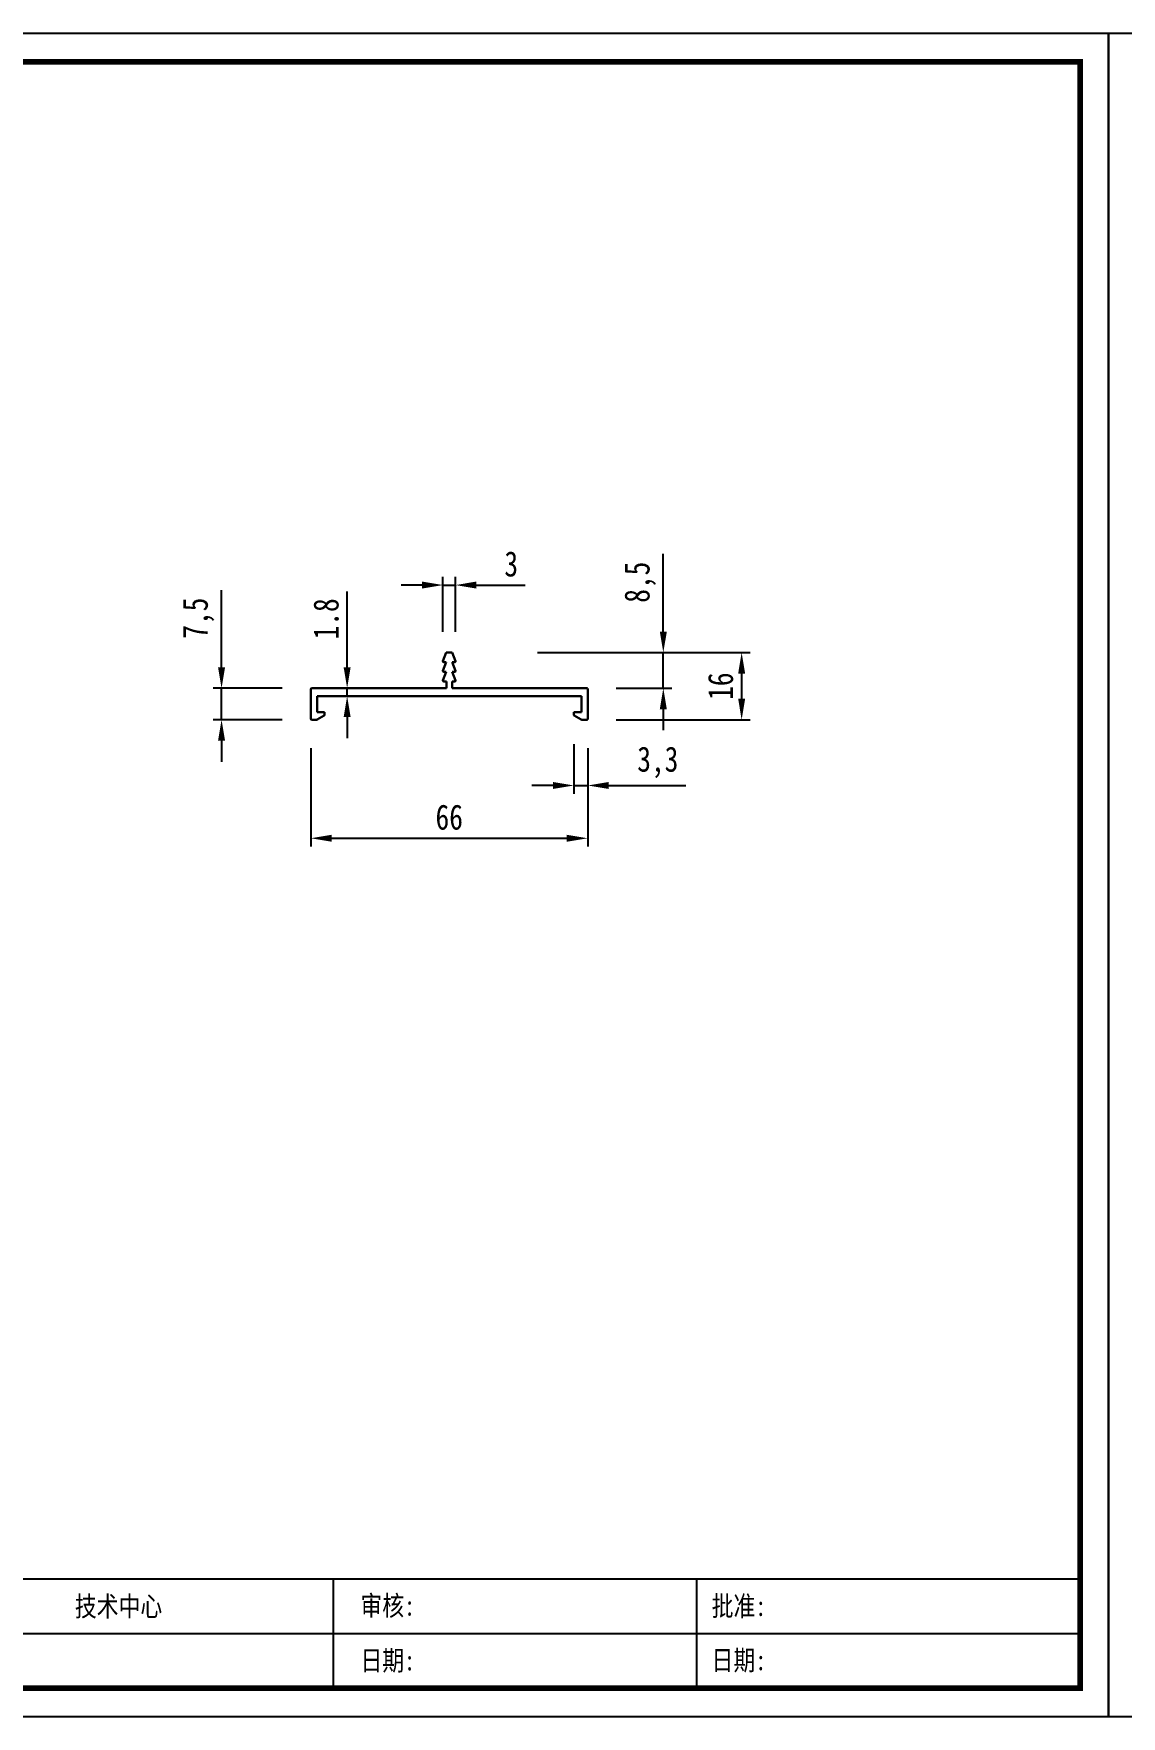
# Model space of a CAD drawing. Header units: millimetres. Extents: x 0 to 1097966, y -63096 to 223085.
# Drawn here: x 338296 to 338555.3, y -60205.1 to -59804.2 of the extents above; entities that cross this region are included whole.
import ezdxf

# ---------------------------------------------------------------- set-up
doc = ezdxf.new("R2010")
doc.units = ezdxf.units.MM
doc.layers.add('C00-00-00', color=7, linetype='Continuous')
doc.layers.add('DZ-文字说明', color=1, linetype='Continuous')
doc.styles.add('DZ-宋体2.5', font='', dxfattribs={"width": 0.8, "height": 2.5})
doc.styles.add('TEXT', font='', dxfattribs={"width": 0.8})
doc.styles.get('DZ-宋体2.5').set_extended_font_data('SimSun')
doc.styles.get('TEXT').set_extended_font_data('SimSun')
doc.dimstyles.new('副本 (2) (2) ISO-25', dxfattribs={"dimtxt": 18, "dimasz": 13, "dimexe": 6, "dimexo": 12, "dimgap": 6, "dimtad": 1, "dimtxsty": 'TEXT', "dimcen": 2.5, "dimclrd": 5, "dimclre": 5, "dimclrt": 5, "dimadec": 0, "dimazin": 0, "dimtfac": 1, "dimtmove": 0, "dimatfit": 3, "dimldrblk": 'BOXFILLED', "dimfxl": 1.25, "dimarcsym": 0})

# ---------------------------------------------------------------- blocks, each defined once
blk = doc.blocks.new('*D785')
at = {"color": 5, "lineweight": -2, "transparency": 16777216}
for p, q in [((338362.07, -59974.47), (338362.07, -59997.91)), ((338428.07, -59974.47), (338428.07, -59997.91)), ((338367.07, -59995.91), (338423.07, -59995.91))]:
    blk.add_line(p, q, dxfattribs=at)
at = {"color": 5, "transparency": 16777216}
for points in [[(338367.07, -59995.08), (338367.07, -59996.74), (338362.07, -59995.91)], [(338423.07, -59995.08), (338423.07, -59996.74), (338428.07, -59995.91)]]:
    blk.add_solid(points, dxfattribs=at)
at = {"layer": 'Defpoints', "color": 0, "transparency": 16777216}
for p in [(338362.07, -59967.47), (338428.07, -59967.47), (338428.07, -59995.91)]:
    blk.add_point(p, dxfattribs=at)
at = {"color": 5, "transparency": 16777216, "insert": (338395.07, -59990.91), "char_height": 6, "attachment_point": 5, "style": 'TEXT'}
blk.add_mtext('66', dxfattribs=at)
blk = doc.blocks.new('_BoxFilled')
at = {"color": 0, "linetype": 'ByBlock', "lineweight": -2}
blk.add_line((-0.5, 0), (-1, 0), dxfattribs=at)
at = {"color": 0, "linetype": 'ByBlock'}
blk.add_solid([(-0.5, 0.5), (0.5, 0.5), (-0.5, -0.5), (0.5, -0.5)], dxfattribs=at)
blk = doc.blocks.new('*D786')
at = {"color": 5, "lineweight": -2, "transparency": 16777216}
for p, q in [((338393.58, -59946.71), (338393.58, -59933.58)), ((338396.56, -59946.71), (338396.56, -59933.58)), ((338388.58, -59935.58), (338383.58, -59935.58)), ((338393.58, -59935.58), (338396.56, -59935.58)), ((338401.56, -59935.58), (338413.15, -59935.58))]:
    blk.add_line(p, q, dxfattribs=at)
at = {"color": 5, "transparency": 16777216}
for points in [[(338388.58, -59934.74), (338388.58, -59936.41), (338393.58, -59935.58)], [(338401.56, -59934.74), (338401.56, -59936.41), (338396.56, -59935.58)]]:
    blk.add_solid(points, dxfattribs=at)
at = {"layer": 'Defpoints', "color": 0, "transparency": 16777216}
for p in [(338396.56, -59935.58), (338393.58, -59953.71), (338396.56, -59953.71)]:
    blk.add_point(p, dxfattribs=at)
at = {"color": 5, "transparency": 16777216, "insert": (338409.85, -59930.58), "char_height": 6, "attachment_point": 5, "style": 'TEXT'}
blk.add_mtext('3', dxfattribs=at)
blk = doc.blocks.new('*D787')
at = {"color": 5, "lineweight": -2, "transparency": 16777216}
for p, q in [((338446.09, -59946.66), (338446.09, -59928.14)), ((338416.09, -59951.66), (338448.09, -59951.66)), ((338446.09, -59960.16), (338446.09, -59951.66)), ((338434.87, -59960.16), (338448.09, -59960.16)), ((338446.09, -59965.16), (338446.09, -59970.16))]:
    blk.add_line(p, q, dxfattribs=at)
at = {"color": 5, "transparency": 16777216}
for points in [[(338445.26, -59946.66), (338446.93, -59946.66), (338446.09, -59951.66)], [(338445.26, -59965.16), (338446.93, -59965.16), (338446.09, -59960.16)]]:
    blk.add_solid(points, dxfattribs=at)
at = {"layer": 'Defpoints', "color": 0, "transparency": 16777216}
for p in [(338395.79, -59951.66), (338446.09, -59951.66), (338427.87, -59960.16)]:
    blk.add_point(p, dxfattribs=at)
at = {"color": 5, "transparency": 16777216, "insert": (338440.59, -59934.9), "char_height": 6, "attachment_point": 5, "rotation": 90, "style": 'TEXT'}
blk.add_mtext('8,5', dxfattribs=at)
blk = doc.blocks.new('*D788')
at = {"color": 5, "lineweight": -2, "transparency": 16777216}
for p, q in [((338340.81, -59955.16), (338340.81, -59936.78)), ((338355.27, -59960.16), (338338.81, -59960.16)), ((338340.81, -59967.67), (338340.81, -59960.16)), ((338355.27, -59967.67), (338338.81, -59967.67)), ((338340.81, -59972.67), (338340.81, -59977.67))]:
    blk.add_line(p, q, dxfattribs=at)
at = {"color": 5, "transparency": 16777216}
for points in [[(338339.97, -59955.16), (338341.64, -59955.16), (338340.81, -59960.16)], [(338339.97, -59972.67), (338341.64, -59972.67), (338340.81, -59967.67)]]:
    blk.add_solid(points, dxfattribs=at)
at = {"layer": 'Defpoints', "color": 0, "transparency": 16777216}
for p in [(338340.81, -59960.16), (338362.27, -59960.16), (338362.27, -59967.67)]:
    blk.add_point(p, dxfattribs=at)
at = {"color": 5, "transparency": 16777216, "insert": (338335.31, -59943.47), "char_height": 6, "attachment_point": 5, "rotation": 90, "style": 'TEXT'}
blk.add_mtext('7,5', dxfattribs=at)
blk = doc.blocks.new('*D792')
at = {"color": 5, "lineweight": -2, "transparency": 16777216}
for p, q in [((338434.76, -59951.66), (338466.76, -59951.66)), ((338464.76, -59956.66), (338464.76, -59962.67)), ((338434.87, -59967.67), (338466.76, -59967.67))]:
    blk.add_line(p, q, dxfattribs=at)
at = {"color": 5, "transparency": 16777216}
for points in [[(338463.93, -59956.66), (338465.6, -59956.66), (338464.76, -59951.66)], [(338463.93, -59962.67), (338465.6, -59962.67), (338464.76, -59967.67)]]:
    blk.add_solid(points, dxfattribs=at)
at = {"layer": 'Defpoints', "color": 0, "transparency": 16777216}
for p in [(338395.79, -59951.66), (338427.87, -59967.67), (338464.76, -59967.67)]:
    blk.add_point(p, dxfattribs=at)
at = {"color": 5, "transparency": 16777216, "insert": (338459.76, -59959.67), "char_height": 6, "attachment_point": 5, "rotation": 90, "style": 'TEXT'}
blk.add_mtext('16', dxfattribs=at)
blk = doc.blocks.new('*D797')
at = {"color": 5, "lineweight": -2, "transparency": 16777216}
for p, q in [((338370.74, -59955.16), (338370.74, -59937.1)), ((338370.74, -59960.16), (338368.74, -59960.16)), ((338370.74, -59962.04), (338368.74, -59962.04)), ((338370.74, -59962.04), (338370.74, -59960.16)), ((338370.74, -59967.04), (338370.74, -59972.04))]:
    blk.add_line(p, q, dxfattribs=at)
at = {"color": 5, "transparency": 16777216}
for points in [[(338369.9, -59955.16), (338371.57, -59955.16), (338370.74, -59960.16)], [(338369.9, -59967.04), (338371.57, -59967.04), (338370.74, -59962.04)]]:
    blk.add_solid(points, dxfattribs=at)
at = {"layer": 'Defpoints', "color": 0, "transparency": 16777216}
for p in [(338370.74, -59960.16), (338377.43, -59960.16), (338377.43, -59962.04)]:
    blk.add_point(p, dxfattribs=at)
at = {"color": 5, "transparency": 16777216, "insert": (338365.74, -59943.63), "char_height": 6, "attachment_point": 5, "rotation": 90, "style": 'TEXT'}
blk.add_mtext('1.8', dxfattribs=at)
blk = doc.blocks.new('*D801')
at = {"color": 5, "lineweight": -2, "transparency": 16777216}
for p, q in [((338424.77, -59973.46), (338424.77, -59985.33)), ((338428.07, -59974.47), (338428.07, -59985.33)), ((338419.77, -59983.33), (338414.77, -59983.33)), ((338424.77, -59983.33), (338428.07, -59983.33)), ((338433.07, -59983.33), (338451.48, -59983.33))]:
    blk.add_line(p, q, dxfattribs=at)
at = {"color": 5, "transparency": 16777216}
for points in [[(338419.77, -59982.5), (338419.77, -59984.16), (338424.77, -59983.33)], [(338433.07, -59982.5), (338433.07, -59984.16), (338428.07, -59983.33)]]:
    blk.add_solid(points, dxfattribs=at)
at = {"layer": 'Defpoints', "color": 0, "transparency": 16777216}
for p in [(338424.77, -59966.46), (338428.07, -59967.47), (338428.07, -59983.33)]:
    blk.add_point(p, dxfattribs=at)
at = {"color": 5, "transparency": 16777216, "insert": (338444.78, -59977.83), "char_height": 6, "attachment_point": 5, "style": 'TEXT'}
blk.add_mtext('3,3', dxfattribs=at)

msp = doc.modelspace()

# ---------------------------------------------------------------- linework, layer by layer
for points in [[(337985.218, -60205.138), (338552.218, -60205.138), (338552.218, -59804.188), (337985.218, -59804.188)], [(338552.218, -60205.138), (339119.218, -60205.138), (339119.218, -59804.188), (338552.218, -59804.188)]]:
    msp.add_lwpolyline(points, close=True)
at = {"const_width": 1.35}
msp.add_lwpolyline([(337991.968, -60198.388), (338545.468, -60198.388), (338545.468, -59810.938), (337991.968, -59810.938)], close=True, dxfattribs=at)
at = {"layer": 'C00-00-00', "lineweight": 30}
for p, q in [((338394.35, -59951.665), (338393.582, -59953.709)), ((338394.35, -59953.957), (338393.582, -59956)), ((338394.35, -59953.957), (338393.754, -59953.957)), ((338395.792, -59951.665), (338394.35, -59951.665)), ((338395.792, -59951.665), (338396.559, -59953.709)), ((338395.792, -59953.957), (338396.559, -59956)), ((338395.792, -59953.957), (338396.387, -59953.957)), ((338394.35, -59956.248), (338393.582, -59958.292)), ((338394.35, -59956.248), (338393.754, -59956.248)), ((338395.792, -59956.248), (338396.559, -59958.292)), ((338395.792, -59956.248), (338396.387, -59956.248)), ((338362.071, -59967.468), (338362.071, -59960.365)), ((338362.271, -59960.165), (338394.396, -59960.165)), ((338363.571, -59965.845), (338363.571, -59962.045)), ((338363.571, -59962.045), (338391.284, -59962.045)), ((338426.571, -59962.045), (338391.284, -59962.045)), ((338394.396, -59958.54), (338393.754, -59958.54)), ((338394.396, -59958.54), (338394.396, -59960.165)), ((338395.746, -59958.54), (338395.746, -59960.165)), ((338395.746, -59958.54), (338396.387, -59958.54)), ((338395.746, -59960.165), (338427.871, -59960.165)), ((338426.571, -59965.845), (338426.571, -59962.045)), ((338428.071, -59967.468), (338428.071, -59960.365)), ((338363.571, -59965.845), (338365.371, -59965.845)), ((338365.371, -59965.845), (338365.371, -59966.458)), ((338426.571, -59965.845), (338424.771, -59965.845)), ((338424.771, -59965.845), (338424.771, -59966.458)), ((338363.514, -59967.668), (338362.271, -59967.668)), ((338365.275, -59966.629), (338363.618, -59967.638)), ((338424.867, -59966.629), (338426.523, -59967.638)), ((338426.627, -59967.668), (338427.871, -59967.668))]:
    msp.add_line(p, q, dxfattribs=at)
for centre, radius, start, end in [((338393.754, -59953.773), 0.183, 159.42054, 270), ((338396.387, -59953.773), 0.183, 270, 20.57946), ((338393.754, -59956.065), 0.183, 159.42054, 270), ((338396.387, -59956.065), 0.183, 270, 20.57946), ((338362.271, -59960.365), 0.2, 90, 180), ((338393.754, -59958.357), 0.183, 159.42054, 270), ((338396.387, -59958.357), 0.183, 270, 20.57946), ((338427.871, -59960.365), 0.2, 0, 90), ((338362.271, -59967.468), 0.2, 180, 270), ((338363.514, -59967.468), 0.2, 270, 301.36354), ((338365.171, -59966.458), 0.2, 301.36354, 0), ((338424.971, -59966.458), 0.2, 180, 238.63646), ((338426.627, -59967.468), 0.2, 238.63646, 270), ((338427.871, -59967.468), 0.2, 270, 0)]:
    msp.add_arc(centre, radius, start, end, dxfattribs=at)
at = {"layer": 'DZ-文字说明', "color": 7}
for p, q in [((338367.469, -60198.388), (338367.469, -60172.411)), ((338454.049, -60198.388), (338454.049, -60172.411)), ((338081.299, -60185.4), (338545.468, -60185.4))]:
    msp.add_line(p, q, dxfattribs=at)
msp.add_lwpolyline([(337991.968, -60172.411), (338545.468, -60172.411), (338545.468, -60198.388), (337991.968, -60198.388)], close=True, dxfattribs=at)

# ---------------------------------------------------------------- texts
at = {"style": 'DZ-宋体2.5', "width": 0.8}
for s, p in [('审核:', (338373.904, -60181.146)), ('批准:', (338457.6, -60181.225)), ('日期:', (338373.904, -60194.206)), ('日期:', (338457.6, -60194.15))]:
    msp.add_text(s, height=4.7732, dxfattribs=at).set_placement(p)
at = {"color": 2, "style": 'DZ-宋体2.5', "width": 0.8}
msp.add_attdef('技术中心', (338305.834, -60181.305), '', height=4.773, dxfattribs=at)

# ---------------------------------------------------------------- dimensions: what is measured, and where the dimension line sits
at = {"color": 251, "true_color": 0x636466}
dim = msp.add_linear_dim(base=(338396.559, -59935.576), p1=(338393.582, -59953.709), p2=(338396.559, -59953.709), text='3', dimstyle='副本 (2) (2) ISO-25', override={"dimtxt": 6, "dimasz": 5, "dimexe": 2, "dimexo": 7, "dimgap": 2, "dimfxl": 30, "dimfxlon": 1}, dxfattribs=at)
dim.commit()
dim.dimension.update_dxf_attribs({"geometry": '*D786', "text_midpoint": (338409.852, -59930.576)})
for base, p1, p2, picture, middle in [((338446.092, -59951.665), (338427.871, -59960.165), (338395.792, -59951.665), '*D787', (338440.592, -59934.905)), ((338340.806, -59960.165), (338362.271, -59967.668), (338362.271, -59960.165), '*D788', (338335.306, -59943.472)), ((338464.763, -59967.668), (338395.792, -59951.665), (338427.871, -59967.668), '*D792', (338459.763, -59959.666))]:
    dim = msp.add_linear_dim(base=base, p1=p1, p2=p2, angle=90, dimstyle='副本 (2) (2) ISO-25', override={"dimtxt": 6, "dimasz": 5, "dimexe": 2, "dimexo": 7, "dimgap": 2, "dimfxl": 30, "dimfxlon": 1}, dxfattribs=at)
    dim.commit()
    dim.dimension.update_dxf_attribs({"geometry": picture, "text_midpoint": middle})
dim = msp.add_linear_dim(base=(338370.736, -59960.165), p1=(338377.427, -59962.045), p2=(338377.427, -59960.165), angle=90, text='1.8', dimstyle='副本 (2) (2) ISO-25', override={"dimtxt": 6, "dimasz": 5, "dimexe": 2, "dimexo": 7, "dimgap": 2, "dimfxl": 30, "dimfxlon": 1}, dxfattribs=at)
dim.commit()
dim.dimension.update_dxf_attribs({"geometry": '*D797', "text_midpoint": (338365.736, -59943.632)})
for base, p1, picture, middle in [((338428.071, -59995.911), (338362.071, -59967.468), '*D785', (338395.071, -59990.911)), ((338428.071, -59983.329), (338424.771, -59966.458), '*D801', (338444.777, -59977.829))]:
    dim = msp.add_linear_dim(base=base, p1=p1, p2=(338428.071, -59967.468), dimstyle='副本 (2) (2) ISO-25', override={"dimtxt": 6, "dimasz": 5, "dimexe": 2, "dimexo": 7, "dimgap": 2, "dimfxl": 30, "dimfxlon": 1}, dxfattribs=at)
    dim.commit()
    dim.dimension.update_dxf_attribs({"geometry": picture, "text_midpoint": middle})

doc.saveas('drawing.dxf')
